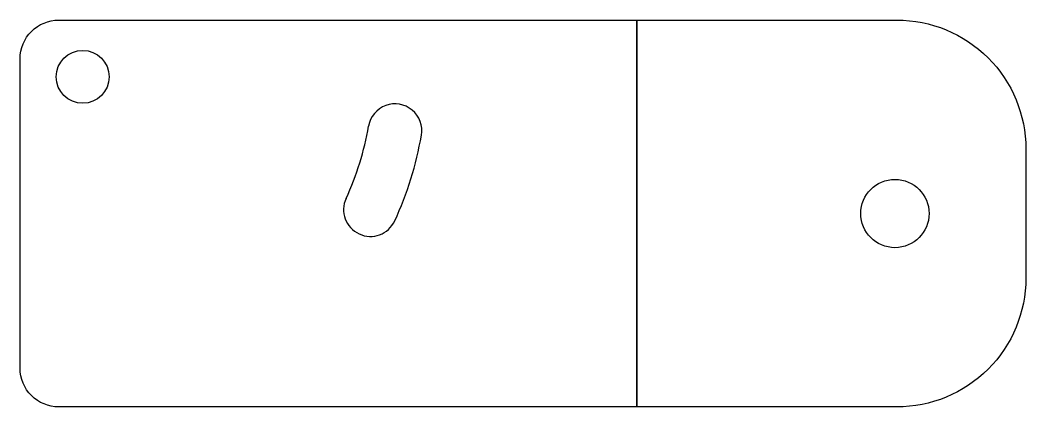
# Model space of a CAD drawing. Header units: millimetres. Extents: x 932.2 to 1010.2, y -9.8 to 20.2.
import ezdxf

# ---------------------------------------------------------------- set-up
doc = ezdxf.new("R2010")
doc.units = ezdxf.units.MM
doc.layers.get('0').update_dxf_attribs({"linetype": 'CONTINUOUS'})

msp = doc.modelspace()

# ---------------------------------------------------------------- linework, layer by layer
for points in [[(935.191, -9.844, -0.414214), (932.191, -6.844), (932.191, 17.156, -0.414214), (935.191, 20.156), (980, 20.156), (980, -9.844)], [(1010.15, 0.156, -0.414214), (1000.15, -9.844), (980, -9.844), (980, 20.156), (1000.15, 20.156, -0.414214), (1010.15, 10.156)]]:
    msp.add_lwpolyline(points, format="xyb", close=True)
for centre, radius in [((937.041, 15.758), 2.05), ((1000, 5.156), 2.65)]:
    msp.add_circle(centre, radius)
for centre, radius, start, end in [((961.247, 11.58), 2.078, -9.79143, 170.20857), ((937.041, 15.758), 22.486, 335.20857, 350.20857), ((937.041, 15.758), 26.642, 335.20857, 350.20857), ((959.341, 5.458), 2.078, 155.20857, 335.20857)]:
    msp.add_arc(centre, radius, start, end)

doc.saveas('drawing.dxf')
